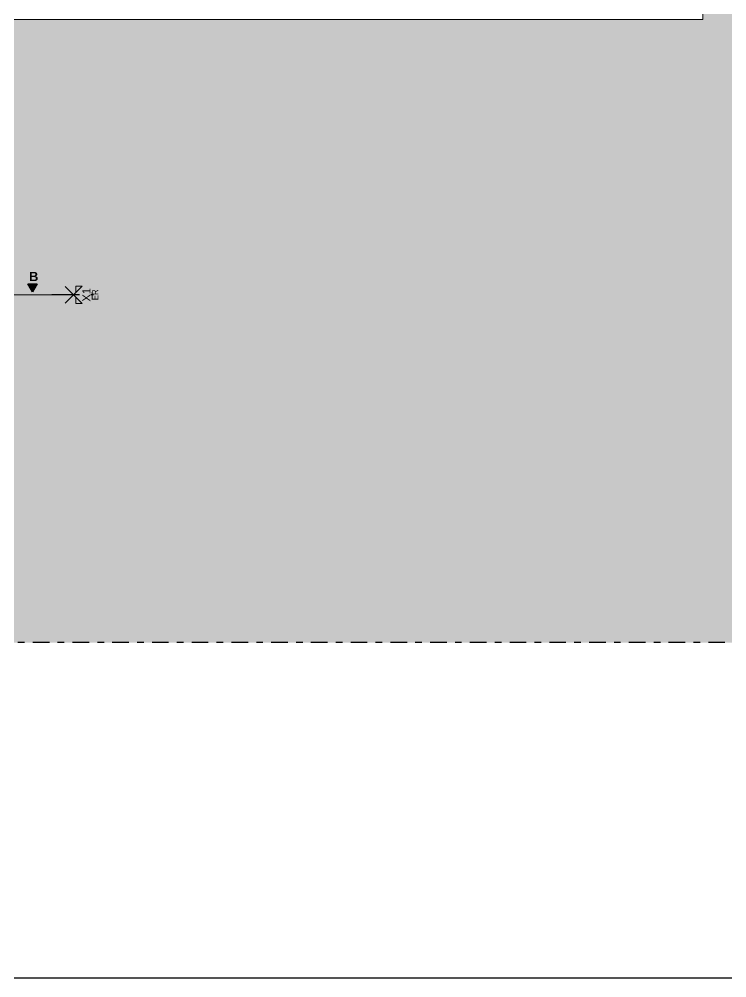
# Model space of a CAD drawing. Header units: millimetres. Extents: x 11902 to 12193, y 9935 to 10135.
# Drawn here: x 12042.84 to 12053.52, y 9963.44 to 9977.91 of the extents above; entities that cross this region are included whole.
import ezdxf
from ezdxf.enums import TextEntityAlignment as Align

# ---------------------------------------------------------------- set-up
doc = ezdxf.new("R2010")
doc.units = ezdxf.units.MM
doc.linetypes.add('2040-Superposicion Puentes 20-21-22 con cintas TDC-023-024-025$0$DASHDOT2', pattern=[0.5, 0.25, -0.125, 0, -0.125])
doc.linetypes.add('CENTRO2', pattern=[28.575, 19.05, -3.175, 3.175, -3.175])
doc.layers.add('001-EJES REPLANTEO', color=20, linetype='Continuous', lineweight=18)
doc.layers.add('06-SOLADOS', color=252, linetype='Continuous', lineweight=25)
doc.layers.add('01-MUROS', color=7, linetype='Continuous')
doc.styles.get("Standard").update_dxf_attribs({"font": 'arial.ttf'})

# ---------------------------------------------------------------- blocks, each defined once
blk = doc.blocks.new('Eje Replanteo')
h = blk.add_hatch(color=256)
h.paths.add_polyline_path([(0.229, 0.793), (0.06, 0.624), (0.229, 0.624)])
h.paths.add_polyline_path([(-0.229, 0.793), (-0.229, 0.624), (-0.06, 0.624)])
at = {"linetype": 'CENTRO2', "lineweight": 30}
for points in [[(0, 1.094), (0, 1.025)], [(0, 0.725), (0, 0)]]:
    blk.add_lwpolyline(points, dxfattribs=at)
for points in [[(0.217, 0.348), (0, 0.564), (-0.229, 0.793), (-0.229, 0.624), (-0.06, 0.624)], [(-0.217, 0.348), (0, 0.564), (0.229, 0.793), (0.229, 0.624), (0.06, 0.624)]]:
    blk.add_lwpolyline(points)
at = {"color": 1}
blk.add_attdef('EJE', text='', height=0.21, dxfattribs=at).set_placement((0, 0.905), align=Align.MIDDLE_CENTER)
at = {"width": 0.85}
blk.add_attdef('ER', text='', height=0.17, dxfattribs=at).set_placement((0, 1.133), align=Align.MIDDLE_CENTER)

msp = doc.modelspace()

# ---------------------------------------------------------------- hatches: boundary and pattern name
at = {"transparency": 33554687}
h = msp.add_hatch(color=256, dxfattribs=at)
h.dxf.hatch_style = 1
h.paths.add_polyline_path([(12043.0394, 9973.7918), (12042.9692, 9973.9133), (12043.1096, 9973.9133)])
at = {"layer": '01-MUROS', "true_color": 0xe0e0e0, "transparency": 33554595}
h = msp.add_hatch(color=254, dxfattribs=at)
h.dxf.hatch_style = 1
h.paths.add_polyline_path([(12017.8251, 9974.6084), (12009.0451, 9974.6084), (12009.0451, 9968.4984), (12017.8251, 9968.4984)])
edge = h.paths.add_edge_path()
edge.add_line((12053.1589, 9991.0484), (12013.8451, 9991.0484))
edge.add_arc((12013.8451, 9986.2484), 4.8, 90, 180)
edge.add_line((12009.0451, 9986.2484), (12009.0451, 9984.7484))
edge.add_line((12009.0451, 9984.7484), (12022.2351, 9984.7484))
edge.add_line((12022.2351, 9984.7484), (12053.1589, 9984.7484))
edge.add_line((12053.1589, 9984.7484), (12053.1589, 9991.0484))
h.paths.add_polyline_path([(12039.4579, 9969.4984), (12029.0251, 9969.4984), (12029.0251, 9968.4984), (12039.4579, 9968.4984)])
h.paths.add_polyline_path([(12017.8251, 9969.4984), (12025.0251, 9969.4984), (12025.0251, 9968.4984), (12017.8251, 9968.4984)])
h.paths.add_polyline_path([(12039.9379, 9970.6484), (12039.9379, 9969.4984), (12039.4579, 9969.4984), (12039.4579, 9968.4984), (12061.4589, 9968.4984), (12061.4589, 9991.0484), (12053.1589, 9991.0484), (12053.1589, 9977.9047), (12042.7079, 9977.9047), (12042.7079, 9970.6484)])

# ---------------------------------------------------------------- linework, layer by layer
at = {"color": 1, "linetype": '2040-Superposicion Puentes 20-21-22 con cintas TDC-023-024-025$0$DASHDOT2'}
msp.add_line((12065.4944, 9968.4984), (12008.8451, 9968.4984), dxfattribs=at)
at = {"color": 3}
msp.add_lwpolyline([(11996.9229, 9963.439), (12068.4403, 9963.439), (12068.4403, 10013.4612), (11996.9229, 10013.4612)], close=True, dxfattribs=at)
msp.add_lwpolyline([(12043.0394, 9973.7918), (12042.9692, 9973.9133), (12043.1096, 9973.9133)], close=True)
at = {"layer": '001-EJES REPLANTEO'}
msp.add_line((12043.6577, 9973.7484), (12035.6573, 9973.7484), dxfattribs=at)
at = {"layer": '06-SOLADOS', "lineweight": 9}
msp.add_lwpolyline([(12053.1589, 9984.7484), (12041.5922, 9984.7484), (12041.5922, 9977.9047), (12053.1589, 9977.9047)], close=True, dxfattribs=at)

# ---------------------------------------------------------------- block references
at = {"layer": '001-EJES REPLANTEO'}
ref = msp.add_blockref('Eje Replanteo', (12043.3332, 9973.7484), dxfattribs=dict(at, xscale=-0.5749999999999993, yscale=0.5749999999999993, zscale=0.5, rotation=270))
ref.add_attrib('EJE', 'X1', dxfattribs={"layer": '0', "color": 1, "height": 0.12075, "rotation": 90}).set_placement((12043.8541, 9973.7484), align=Align.MIDDLE_CENTER)
ref.add_attrib('ER', 'ER', dxfattribs={"layer": '0', "height": 0.09775, "rotation": 90, "width": 0.85}).set_placement((12043.9845, 9973.7484), align=Align.MIDDLE_CENTER)

# ---------------------------------------------------------------- texts
at = {"insert": (12042.3103, 9974.0945), "char_height": 0.140306, "attachment_point": 1}
msp.add_mtext_dynamic_manual_height_columns('\\pi0.67667;{\\fArial|b1|i0|c0|p34;B}', width=1.470858, gutter_width=12.5, heights=[0], dxfattribs=at)

doc.saveas('drawing.dxf')
